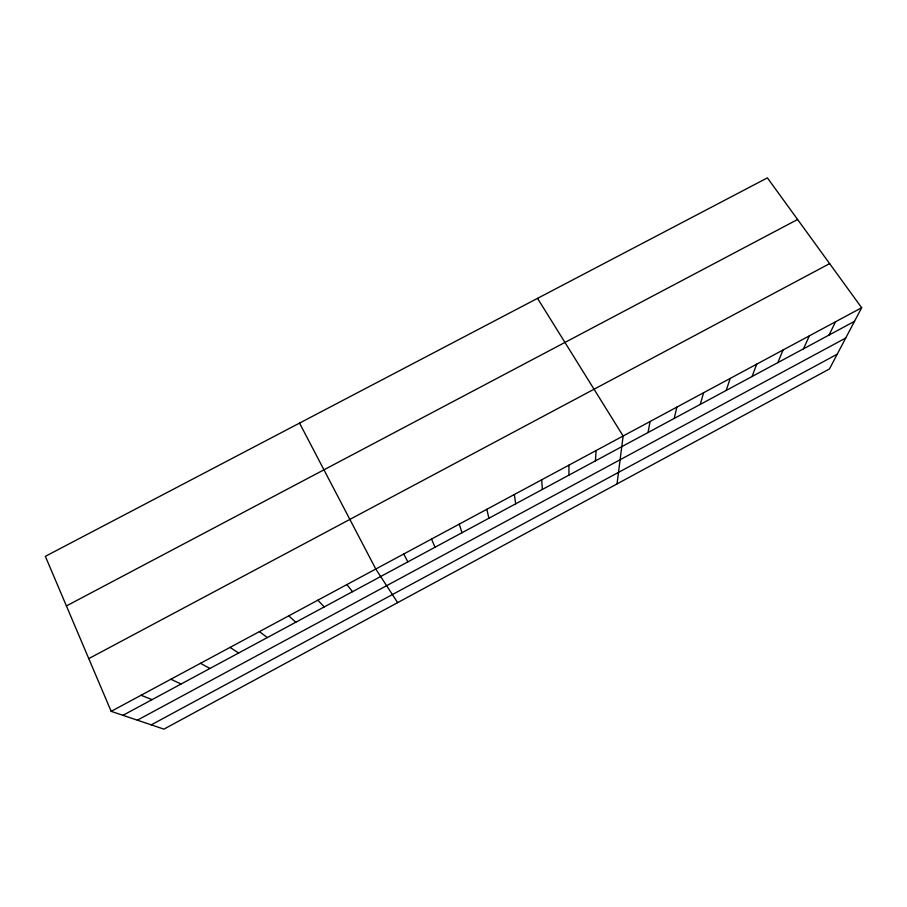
<?xml version="1.0" encoding="UTF-8"?>
<svg xmlns="http://www.w3.org/2000/svg" width="907" height="907" viewBox="0 0 907 907"><rect width="100%" height="100%" fill="white"/><g stroke="black" fill="none" stroke-linecap="round" stroke-linejoin="round"><path stroke-width="1.36" d="M568.938 475.132L568.95 465.144M595.411 460.869L596.103 450.541M617.043 483.907L623.132 435.995L537.534 298.358M648.04 432.526L650.07 421.517M674.207 418.433L676.883 407.084M700.261 404.397L703.594 392.72M726.224 390.418L730.203 378.412M752.073 376.496L756.699 364.161M777.832 362.63L783.092 349.966M803.489 348.81L809.384 335.828M829.043 335.046L835.574 321.747M861.65 307.722L829.474 368.945L163.918 729.126L111.164 711.349L45.35 556.331L767.39 177.874L861.65 307.722L111.164 711.349M137.354 720.181L845.721 338.028M151.265 724.863L837.229 354.183M122.955 715.317L854.496 321.339M88.773 658.607L829.633 263.62M66.404 605.933L797.593 219.483M141.073 695.261L152.07 699.637M170.856 679.241L181.06 684.025M200.504 663.3L209.936 668.482M230.027 647.417L238.688 652.995M259.436 631.601L267.316 637.576M288.709 615.864L295.829 622.213M317.858 600.185L324.23 606.919M346.882 584.573L352.506 591.693M397.64 602.645L375.781 569.029L299.537 423.093M403.717 554.007L407.878 561.864M431.539 539.041L434.997 547.272M459.248 524.144L461.992 532.726M486.844 509.303L488.896 518.237M514.326 494.519L515.675 503.816M541.694 479.803L542.363 489.44"/></g></svg>
